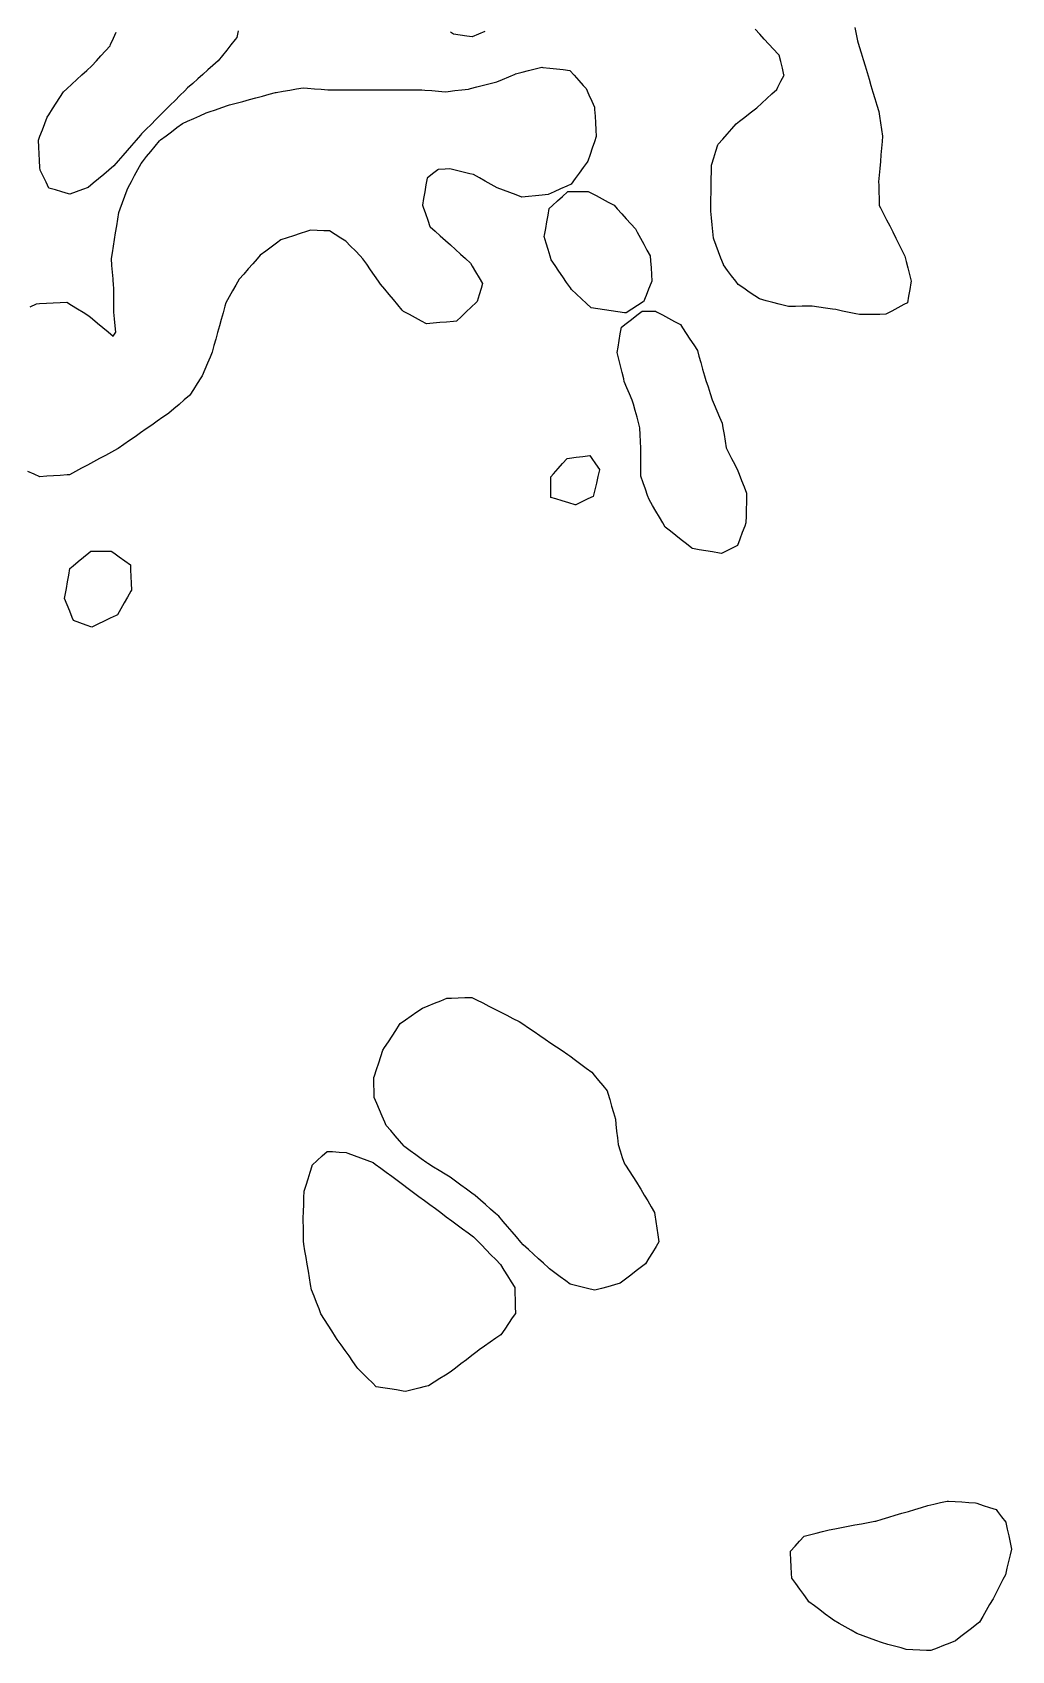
# Model space of a CAD drawing. Header units: millimetres. Extents: x 0 to 2762, y 6 to 2482.
# Drawn here: x 947.5 to 1091.6, y 638.1 to 876.2 of the extents above; entities that cross this region are included whole.
import ezdxf

# ---------------------------------------------------------------- set-up
doc = ezdxf.new("R2010")
doc.units = ezdxf.units.MM
for name, color, linetype in [('ALL_HOLES', 1, 'Continuous'), ('OUTLINE_ISLAND_01_HOLE_20', 1, 'Continuous'), ('OUTLINE_ISLAND_01_HOLE_23', 1, 'Continuous'), ('OUTLINE_ISLAND_01_HOLE_24', 1, 'Continuous'), ('OUTLINE_ISLAND_01_HOLE_26', 1, 'Continuous'), ('OUTLINE_ISLAND_01_HOLE_28', 1, 'Continuous'), ('OUTLINE_ISLAND_01_HOLE_31', 1, 'Continuous'), ('OUTLINE_ISLAND_01_HOLE_33', 1, 'Continuous'), ('OUTLINE_ISLAND_01_HOLE_37', 1, 'Continuous'), ('OUTLINE_ISLAND_01_HOLE_45', 1, 'Continuous')]:
    doc.layers.add(name, color=color, linetype=linetype)

msp = doc.modelspace()

# ---------------------------------------------------------------- linework, layer by layer
at = {"layer": 'ALL_HOLES'}
for points in [[(977.7865, 876.3766), (977.556, 875.4036), (977.3312, 875.1241), (976.7045, 874.3449), (976.0777, 873.5657), (975.4509, 872.7865), (974.8242, 872.0072), (974.801, 871.9866), (974.0544, 871.3214), (973.3077, 870.6562), (972.5611, 869.9909), (971.8144, 869.3257), (971.0678, 868.6605), (970.3211, 867.9953), (969.9005, 867.5765), (969.1918, 866.871), (968.4831, 866.1655), (967.7744, 865.46), (967.0657, 864.7545), (966.357, 864.049), (965.6483, 863.3435), (964.9396, 862.638), (964.2309, 861.9324), (963.5222, 861.2269), (963.3848, 861.067), (962.7331, 860.3086), (962.0814, 859.5501), (961.4297, 858.7916), (960.778, 858.0332), (960.1263, 857.2747), (959.4746, 856.5162), (958.7508, 855.9159), (957.9811, 855.2775), (957.2115, 854.6391), (956.4418, 854.0007), (955.6721, 853.3623), (954.8541, 853.0647), (953.9143, 852.7228), (952.9746, 852.3809), (952.7925, 852.4335), (951.8317, 852.7108), (950.871, 852.9882), (949.9102, 853.2655), (949.4947, 854.119), (949.057, 855.0181), (948.6192, 855.9172), (948.5975, 856.3008), (948.5409, 857.2992), (948.4842, 858.2976), (948.4276, 859.296), (948.371, 860.2944), (948.5935, 860.8769), (948.9502, 861.8111), (949.3069, 862.7453), (949.6637, 863.6795), (949.9012, 864.0565), (950.4343, 864.9025), (950.9675, 865.7485), (951.5007, 866.5945), (952.0338, 867.4405), (952.526, 867.8861), (953.2674, 868.5573), (954.0087, 869.2284), (954.75, 869.8995), (955.4914, 870.5707), (956.2327, 871.2418), (956.8935, 871.9716), (957.5646, 872.7129), (958.2358, 873.4542), (958.9069, 874.1955), (958.9949, 874.3887), (959.4094, 875.2988), (959.8238, 876.2088)], [(1014.0627, 876.2888), (1013.1368, 875.9111), (1012.2108, 875.5334), (1011.4346, 875.635), (1010.443, 875.7647), (1009.4515, 875.8945), (1009.0272, 876.2135)], [(1068.5217, 876.8786), (1068.7221, 875.8989), (1068.9225, 874.9191), (1069.1691, 874.0979), (1069.4567, 873.1402), (1069.7444, 872.1824), (1070.032, 871.2247), (1070.3196, 870.2669), (1070.6073, 869.3092), (1070.8949, 868.3515), (1071.1825, 867.3937), (1071.4702, 866.436), (1071.7578, 865.4782), (1072.0454, 864.5205), (1072.1476, 863.8656), (1072.3018, 862.8776), (1072.456, 861.8895), (1072.6102, 860.9015), (1072.5437, 860.1385), (1072.4567, 859.1423), (1072.3698, 858.1461), (1072.2829, 857.1499), (1072.196, 856.1537), (1072.109, 855.1575), (1072.0221, 854.1612), (1072.0355, 853.7092), (1072.065, 852.7097), (1072.0945, 851.7101), (1072.124, 850.7106), (1072.2943, 850.3738), (1072.7455, 849.4814), (1073.1968, 848.589), (1073.648, 847.6966), (1074.0992, 846.8041), (1074.5504, 845.9117), (1075.0016, 845.0193), (1075.4529, 844.1269), (1075.9041, 843.2345), (1076.0935, 842.4832), (1076.338, 841.5136), (1076.5825, 840.5439), (1076.827, 839.5743), (1076.7846, 839.3412), (1076.6059, 838.3573), (1076.4271, 837.3734), (1076.2483, 836.3895), (1075.7351, 836.1138), (1074.8541, 835.6406), (1073.9732, 835.1674), (1073.0922, 834.6942), (1072.2172, 834.6822), (1071.2172, 834.6685), (1070.2173, 834.6547), (1069.2174, 834.641), (1068.664, 834.7575), (1067.6854, 834.9635), (1066.7069, 835.1695), (1065.7283, 835.3755), (1065.2171, 835.4526), (1064.2282, 835.6017), (1063.2394, 835.7509), (1062.2506, 835.9001), (1061.7789, 835.8897), (1060.7791, 835.8677), (1059.7794, 835.8456), (1058.7796, 835.8236), (1058.3721, 835.9303), (1057.4047, 836.1836), (1056.4373, 836.4369), (1055.4699, 836.6902), (1054.5025, 836.9435), (1053.8162, 837.4098), (1052.9891, 837.9719), (1052.162, 838.5339), (1051.3349, 839.096), (1050.993, 839.5507), (1050.392, 840.35), (1049.791, 841.1493), (1049.1901, 841.9485), (1049.1679, 842.0073), (1048.8151, 842.943), (1048.4623, 843.8787), (1048.1095, 844.8144), (1047.7568, 845.7501), (1047.7423, 845.8829), (1047.6337, 846.877), (1047.5252, 847.8711), (1047.4166, 848.8652), (1047.3081, 849.8593), (1047.3225, 850.6289), (1047.3413, 851.6287), (1047.3601, 852.6286), (1047.3788, 853.6284), (1047.3976, 854.6282), (1047.4164, 855.628), (1047.4351, 856.6279), (1047.4789, 856.7702), (1047.7729, 857.726), (1048.0669, 858.6818), (1048.3609, 859.6376), (1048.4236, 859.7095), (1049.0812, 860.4629), (1049.7387, 861.2164), (1050.3962, 861.9698), (1051.0538, 862.7232), (1051.5327, 863.0909), (1052.3259, 863.6998), (1053.1191, 864.3087), (1053.9123, 864.9177), (1054.098, 865.0877), (1054.8356, 865.763), (1055.5732, 866.4382), (1056.3108, 867.1134), (1057.0484, 867.7886), (1057.2049, 868.0997), (1057.6542, 868.9931), (1058.1035, 869.8865), (1058.0951, 869.9207), (1057.8573, 870.892), (1057.6194, 871.8633), (1057.3816, 872.8346), (1057.2401, 872.9873), (1056.5603, 873.7208), (1055.8805, 874.4542), (1055.2008, 875.1876), (1054.521, 875.9211), (1053.8413, 876.6545)], [(947.1636, 835.8109), (948.0594, 836.2554), (948.5473, 836.2792), (949.5461, 836.328), (950.5449, 836.3767), (951.5437, 836.4255), (952.5425, 836.4743), (953.2454, 836.0416), (954.097, 835.5174), (954.9486, 834.9933), (955.8002, 834.4691), (956.3178, 834.0345), (957.0837, 833.3915), (957.8495, 832.7485), (958.6154, 832.1054), (959.3812, 831.4624), (959.7453, 832.0716), (959.6549, 833.016), (959.5596, 834.0114), (959.4644, 835.0069), (959.4599, 835.7054), (959.4535, 836.7054), (959.4471, 837.7054), (959.4408, 838.7054), (959.4251, 838.904), (959.3465, 839.9009), (959.268, 840.8978), (959.1894, 841.8947), (959.1108, 842.8916), (959.2479, 843.7382), (959.4076, 844.7254), (959.5674, 845.7126), (959.7271, 846.6997), (959.8869, 847.6869), (960.0466, 848.674), (960.2064, 849.6612), (960.3973, 850.1955), (960.7338, 851.1372), (961.0702, 852.0789), (961.4067, 853.0206), (961.581, 853.3451), (962.0545, 854.2259), (962.5279, 855.1067), (963.0013, 855.9876), (963.4747, 856.8684), (963.6668, 857.108), (964.2924, 857.8881), (964.9181, 858.6682), (965.5437, 859.4483), (966.1693, 860.2285), (966.3443, 860.3593), (967.1453, 860.9579), (967.9463, 861.5566), (968.7472, 862.1553), (969.5482, 862.754), (970.3095, 863.093), (971.2231, 863.4997), (972.1366, 863.9064), (973.0502, 864.3132), (973.4832, 864.4635), (974.4279, 864.7914), (975.3726, 865.1193), (976.3173, 865.4472), (976.5112, 865.4996), (977.4766, 865.7604), (978.442, 866.0212), (979.4074, 866.2819), (980.3728, 866.5427), (981.3382, 866.8035), (982.3036, 867.0643), (983.269, 867.3251), (983.3787, 867.3435), (984.3649, 867.509), (985.3511, 867.6744), (986.3374, 867.8399), (987.3236, 868.0053), (987.9864, 867.9572), (988.9838, 867.8846), (989.9812, 867.8121), (990.9785, 867.7396), (991.7749, 867.7388), (992.7749, 867.7378), (993.7749, 867.7367), (994.7749, 867.7357), (995.7749, 867.7347), (996.7749, 867.7336), (997.7749, 867.7326), (998.7749, 867.7316), (999.7749, 867.7305), (1000.7749, 867.7295), (1001.7749, 867.7285), (1002.7749, 867.7274), (1003.7749, 867.7264), (1004.7749, 867.7254), (1005.2571, 867.6852), (1006.2537, 867.6023), (1007.2503, 867.5194), (1008.2468, 867.4365), (1008.6707, 867.4837), (1009.6645, 867.5943), (1010.6584, 867.705), (1011.6522, 867.8156), (1011.945, 867.8909), (1012.9135, 868.1399), (1013.882, 868.3888), (1014.8505, 868.6378), (1015.819, 868.8868), (1016.6878, 869.2569), (1017.6078, 869.6488), (1018.5278, 870.0407), (1018.5778, 870.0535), (1019.5466, 870.3013), (1020.5154, 870.5491), (1021.4842, 870.797), (1022.453, 871.0448), (1022.6152, 871.0268), (1023.609, 870.9161), (1024.6029, 870.8054), (1025.5967, 870.6947), (1026.5906, 870.584), (1027.2321, 869.8598), (1027.8952, 869.1113), (1028.5583, 868.3628), (1028.9745, 867.8928), (1029.3849, 866.9809), (1029.7953, 866.069), (1030.2057, 865.1571), (1030.2254, 864.8416), (1030.2878, 863.8435), (1030.3502, 862.8455), (1030.4127, 861.8474), (1030.4751, 860.8494), (1030.2091, 860.0732), (1029.8849, 859.1272), (1029.5607, 858.1813), (1029.2365, 857.2353), (1029.1241, 857.0796), (1028.5387, 856.2688), (1027.9533, 855.458), (1027.368, 854.6473), (1026.7826, 853.8365), (1026.1179, 853.541), (1025.2042, 853.1347), (1024.2904, 852.7284), (1023.3767, 852.3221), (1022.5046, 852.2374), (1021.5093, 852.1407), (1020.5139, 852.044), (1019.5186, 851.9473), (1018.691, 852.2497), (1017.7518, 852.593), (1016.8125, 852.9362), (1015.8733, 853.2795), (1015.0029, 853.7714), (1014.1324, 854.2635), (1013.2618, 854.7555), (1012.3912, 855.2476), (1011.8446, 855.3772), (1010.8716, 855.6081), (1009.8986, 855.8389), (1008.9256, 856.0697), (1008.2091, 856.0417), (1007.2099, 856.0027), (1007.1402, 855.9485), (1006.3507, 855.3348), (1005.5611, 854.7211), (1005.5579, 854.7018), (1005.3931, 853.7155), (1005.2283, 852.7292), (1005.0635, 851.7428), (1004.8987, 850.7565), (1005.0046, 850.452), (1005.3329, 849.5074), (1005.6613, 848.5628), (1005.9896, 847.6183), (1006.0329, 847.5791), (1006.7738, 846.9076), (1007.5148, 846.236), (1008.2558, 845.5645), (1008.9967, 844.8929), (1009.7377, 844.2214), (1010.4786, 843.5498), (1011.2196, 842.8783), (1011.9606, 842.2068), (1012.2052, 841.7934), (1012.7146, 840.9329), (1013.224, 840.0724), (1013.7334, 839.2118), (1013.5099, 838.4891), (1013.2144, 837.5337), (1012.919, 836.5784), (1012.777, 836.4423), (1012.0552, 835.7503), (1011.3333, 835.0582), (1010.6114, 834.3662), (1009.8896, 833.6742), (1009.4443, 833.6371), (1008.4478, 833.5541), (1007.4512, 833.4712), (1006.4547, 833.3882), (1005.4581, 833.3052), (1004.7253, 833.6997), (1003.8448, 834.1738), (1002.9643, 834.6478), (1002.0837, 835.1218), (1001.9198, 835.3171), (1001.277, 836.0831), (1000.6341, 836.8491), (999.9913, 837.6151), (999.3484, 838.3811), (998.7056, 839.1471), (998.4022, 839.5833), (997.831, 840.4041), (997.2599, 841.225), (996.6888, 842.0458), (996.1177, 842.8667), (995.7071, 843.2935), (995.0138, 844.0141), (994.3205, 844.7348), (993.6272, 845.4554), (992.891, 845.9087), (992.0395, 846.4331), (991.188, 846.9574), (990.3931, 846.9841), (989.3937, 847.0176), (988.3943, 847.0512), (987.8277, 846.8668), (986.8768, 846.5573), (985.9259, 846.2479), (984.975, 845.9384), (984.0241, 845.6289), (983.4188, 845.1777), (982.6171, 844.5801), (981.8153, 843.9824), (981.0136, 843.3848), (980.5569, 842.8632), (979.8983, 842.1108), (979.2396, 841.3584), (978.5809, 840.606), (977.9222, 839.8536), (977.437, 838.9966), (976.9443, 838.1264), (976.4517, 837.2562), (975.959, 836.3859), (975.8162, 835.8733), (975.5479, 834.9099), (975.2796, 833.9466), (975.0114, 832.9832), (974.7431, 832.0199), (974.4748, 831.0566), (974.2065, 830.0932), (973.9382, 829.1299), (973.6294, 828.4066), (973.2368, 827.4869), (972.8442, 826.5672), (972.4516, 825.6475), (972.2591, 825.3407), (971.7274, 824.4937), (971.1958, 823.6467), (970.6641, 822.7998), (970.5882, 822.7348), (969.8282, 822.0849), (969.0681, 821.435), (968.3081, 820.7851), (967.5481, 820.1352), (967.5069, 820.1065), (966.6866, 819.5345), (965.8664, 818.9626), (965.0461, 818.3907), (964.2258, 817.8187), (963.4055, 817.2468), (962.5852, 816.6749), (961.7649, 816.1029), (960.9446, 815.531), (960.1243, 814.959), (959.983, 814.8828), (959.1028, 814.4082), (958.2226, 813.9336), (957.3424, 813.459), (956.4622, 812.9843), (955.5821, 812.5097), (954.7019, 812.0351), (953.8217, 811.5604), (952.9415, 811.0858), (952.5792, 811.061), (951.5815, 810.9929), (950.5838, 810.9247), (949.5862, 810.8565), (948.5885, 810.7884), (947.7379, 811.162), (946.8224, 811.5643)]]:
    msp.add_lwpolyline(points, dxfattribs=at)
for points in [[(1026.2871, 852.7757), (1027.2871, 852.7757), (1028.2871, 852.7757), (1029.2871, 852.7757), (1029.5554, 852.6312), (1030.4358, 852.157), (1031.3163, 851.6829), (1032.1967, 851.2088), (1033.0771, 850.7346), (1033.5452, 850.2148), (1034.2144, 849.4717), (1034.8836, 848.7286), (1035.5527, 847.9855), (1036.2219, 847.2424), (1036.4807, 846.7743), (1036.9646, 845.8991), (1037.4484, 845.0239), (1037.9322, 844.1488), (1038.416, 843.2736), (1038.4651, 842.5496), (1038.5326, 841.5519), (1038.6002, 840.5541), (1038.6678, 839.5564), (1038.5616, 839.3015), (1038.1769, 838.3784), (1037.7923, 837.4553), (1037.4076, 836.5323), (1037.3769, 836.5126), (1036.5346, 835.9734), (1035.6924, 835.4343), (1034.8502, 834.8951), (1034.6462, 834.9244), (1033.6564, 835.0667), (1032.6666, 835.2089), (1031.6767, 835.3512), (1030.6869, 835.4934), (1029.6971, 835.6357), (1029.005, 836.2848), (1028.2757, 836.969), (1027.5463, 837.6531), (1026.817, 838.3373), (1026.6624, 838.5629), (1026.0972, 839.3878), (1025.532, 840.2128), (1024.9668, 841.0378), (1024.4017, 841.8627), (1023.8365, 842.6877), (1023.6718, 843.2446), (1023.3882, 844.2036), (1023.1046, 845.1625), (1022.8211, 846.1215), (1022.8539, 846.3101), (1023.0255, 847.2953), (1023.197, 848.2805), (1023.3686, 849.2656), (1023.5401, 850.2508), (1024.0213, 850.6931), (1024.7576, 851.3698), (1025.4938, 852.0465), (1026.23, 852.7232)], [(1037.205, 835.139), (1038.205, 835.139), (1039.205, 835.139), (1039.3321, 835.0704), (1040.2122, 834.5955), (1041.0922, 834.1207), (1041.9723, 833.6458), (1042.8524, 833.171), (1043.1533, 832.7153), (1043.7044, 831.8809), (1044.2556, 831.0465), (1044.8067, 830.2121), (1045.3578, 829.3777), (1045.5838, 828.5488), (1045.8469, 827.5841), (1046.1099, 826.6193), (1046.373, 825.6545), (1046.6022, 824.9583), (1046.9149, 824.0085), (1047.2276, 823.0586), (1047.5402, 822.1088), (1047.8313, 821.4196), (1048.2203, 820.4984), (1048.6093, 819.5771), (1048.9983, 818.6559), (1049.1061, 818.0054), (1049.2695, 817.0188), (1049.433, 816.0323), (1049.5964, 815.0457), (1049.94, 814.3611), (1050.3885, 813.4673), (1050.837, 812.5735), (1051.2855, 811.6798), (1051.4907, 811.1576), (1051.8565, 810.2269), (1052.2223, 809.2962), (1052.5881, 808.3655), (1052.581, 808.016), (1052.5606, 807.0162), (1052.5402, 806.0164), (1052.5198, 805.0166), (1052.4995, 804.0168), (1052.3102, 803.5068), (1051.9624, 802.5692), (1051.6146, 801.6317), (1051.2668, 800.6941), (1050.683, 800.3997), (1049.79, 799.9495), (1048.8971, 799.4993), (1048.5805, 799.5529), (1047.5945, 799.7198), (1046.6085, 799.8867), (1045.6225, 800.0536), (1044.6365, 800.2205), (1044.5527, 800.2865), (1043.7672, 800.9054), (1042.9817, 801.5242), (1042.1962, 802.1431), (1041.4107, 802.7619), (1040.6251, 803.3808), (1040.2653, 803.9915), (1039.7577, 804.853), (1039.2501, 805.7146), (1038.7424, 806.5762), (1038.2348, 807.4377), (1038.0256, 808.0275), (1037.6912, 808.97), (1037.3569, 809.9124), (1037.0225, 810.8549), (1037.0245, 811.3959), (1037.0282, 812.3958), (1037.0318, 813.3958), (1037.0355, 814.3958), (1037.011, 814.9763), (1036.9689, 815.9754), (1036.9267, 816.9745), (1036.8846, 817.9736), (1036.7242, 818.5841), (1036.4702, 819.5513), (1036.2161, 820.5185), (1035.9621, 821.4857), (1035.7322, 822.0433), (1035.351, 822.9678), (1034.9698, 823.8923), (1034.5886, 824.8168), (1034.5007, 825.179), (1034.2647, 826.1508), (1034.0287, 827.1225), (1033.7928, 828.0943), (1033.5568, 829.066), (1033.6837, 829.8562), (1033.8423, 830.8435), (1034.001, 831.8309), (1034.1596, 832.8182), (1034.8444, 833.3401), (1035.6398, 833.9463), (1036.4352, 834.5524)], [(1023.7675, 807.7602), (1023.7675, 808.7602), (1023.7675, 809.7602), (1023.7675, 810.7602), (1024.193, 811.2391), (1024.8571, 811.9868), (1025.5211, 812.7345), (1026.1852, 813.4821), (1026.5232, 813.526), (1027.5148, 813.6547), (1028.5065, 813.7834), (1029.4982, 813.9121), (1029.7958, 813.4958), (1030.3772, 812.6822), (1030.9587, 811.8686), (1030.9404, 811.7915), (1030.7092, 810.8186), (1030.478, 809.8457), (1030.2468, 808.8728), (1030.0156, 807.8999), (1029.2456, 807.5251), (1028.3465, 807.0874), (1027.4474, 806.6497), (1027.3677, 806.6737), (1026.4104, 806.9626), (1025.453, 807.2515), (1024.4957, 807.5404)], [(956.0763, 799.8656), (957.0763, 799.8656), (958.0763, 799.8656), (959.0763, 799.8656), (959.4605, 799.5903), (960.2733, 799.0078), (961.0861, 798.4252), (961.8989, 797.8427), (961.9347, 797.1194), (961.9842, 796.1206), (962.0336, 795.1218), (962.0831, 794.1231), (961.9884, 793.9575), (961.4919, 793.0894), (960.9955, 792.2213), (960.499, 791.3533), (960.0026, 790.4852), (959.8254, 790.4007), (958.9229, 789.97), (958.0204, 789.5394), (957.1179, 789.1088), (956.2154, 788.6781), (955.4171, 788.9581), (954.4735, 789.2891), (953.5299, 789.6202), (953.3455, 790.0789), (952.9726, 791.0068), (952.5997, 791.9347), (952.2268, 792.8625), (952.3133, 793.3677), (952.4823, 794.3533), (952.6512, 795.339), (952.8202, 796.3246), (952.9891, 797.3102), (953.4688, 797.7073), (954.2392, 798.345), (955.0095, 798.9826), (955.7798, 799.6203)], [(1001.5957, 730.3267), (1002.4149, 730.9001), (1003.2342, 731.4736), (1004.0534, 732.0471), (1004.8726, 732.6205), (1005.7083, 732.9529), (1006.6375, 733.3225), (1007.5667, 733.6921), (1008.4959, 734.0617), (1009.1485, 734.0835), (1010.1479, 734.1168), (1011.1474, 734.1501), (1012.1468, 734.1834), (1012.8609, 733.8202), (1013.7522, 733.367), (1014.6436, 732.9137), (1015.535, 732.4604), (1016.4263, 732.0071), (1017.3177, 731.5538), (1018.2091, 731.1005), (1019.1004, 730.6472), (1019.6504, 730.276), (1020.4792, 729.7164), (1021.308, 729.1569), (1022.1369, 728.5974), (1022.9657, 728.0379), (1023.7945, 727.4784), (1024.6233, 726.9189), (1025.4522, 726.3594), (1026.281, 725.7999), (1026.5902, 725.5711), (1027.394, 724.9762), (1028.1978, 724.3812), (1029.0016, 723.7863), (1029.8053, 723.1914), (1030.1679, 722.7505), (1030.8031, 721.9782), (1031.4383, 721.2058), (1032.0735, 720.4335), (1032.164, 720.1207), (1032.4419, 719.1601), (1032.7198, 718.1995), (1032.9977, 717.2388), (1033.2755, 716.2782), (1033.3566, 715.5208), (1033.4631, 714.5265), (1033.5695, 713.5322), (1033.676, 712.5379), (1033.9863, 711.604), (1034.3017, 710.655), (1034.617, 709.706), (1034.7535, 709.4961), (1035.2986, 708.6577), (1035.8437, 707.8194), (1036.3888, 706.981), (1036.9339, 706.1426), (1037.0321, 705.9746), (1037.5364, 705.1111), (1038.0408, 704.2476), (1038.5451, 703.3841), (1039.0495, 702.5206), (1039.0987, 702.1967), (1039.2488, 701.2081), (1039.399, 700.2194), (1039.5492, 699.2308), (1039.6994, 698.2421), (1039.2645, 697.5319), (1038.7422, 696.6791), (1038.22, 695.8263), (1037.6978, 694.9735), (1037.1418, 694.5486), (1036.3472, 693.9414), (1035.5527, 693.3343), (1034.7581, 692.7271), (1033.9635, 692.1199), (1033.1425, 691.8935), (1032.1784, 691.6277), (1031.2144, 691.3619), (1030.2504, 691.096), (1029.5493, 691.2685), (1028.5783, 691.5074), (1027.6073, 691.7464), (1026.6362, 691.9853), (1025.9814, 692.4677), (1025.1763, 693.0608), (1024.3712, 693.654), (1023.5661, 694.2471), (1023.4136, 694.3873), (1022.6774, 695.0641), (1021.9413, 695.7409), (1021.2051, 696.4176), (1020.4689, 697.0944), (1019.7327, 697.7712), (1019.3758, 698.1877), (1018.7252, 698.9471), (1018.0746, 699.7065), (1017.4239, 700.4659), (1016.7733, 701.2253), (1016.1226, 701.9847), (1015.6594, 702.3912), (1014.9078, 703.0508), (1014.1562, 703.7105), (1013.4046, 704.3701), (1012.653, 705.0297), (1012.1749, 705.3774), (1011.3662, 705.9656), (1010.5575, 706.5539), (1009.7488, 707.1421), (1008.9401, 707.7303), (1008.2157, 708.1739), (1007.3629, 708.6961), (1006.5101, 709.2183), (1005.6573, 709.7405), (1005.5144, 709.8443), (1004.7052, 710.4319), (1003.8961, 711.0195), (1003.087, 711.6071), (1002.2778, 712.1947), (1002.1753, 712.3136), (1001.5223, 713.071), (1000.8693, 713.8284), (1000.2164, 714.5858), (999.5634, 715.3431), (999.3605, 715.8122), (998.9636, 716.7301), (998.5666, 717.6479), (998.1696, 718.5657), (997.7727, 719.4836), (997.7627, 720.382), (997.7516, 721.382), (997.7404, 722.3819), (997.827, 722.646), (998.1386, 723.5962), (998.4502, 724.5464), (998.7618, 725.4966), (999.0735, 726.4468), (999.3199, 726.8259), (999.865, 727.6643), (1000.41, 728.5027), (1000.955, 729.3412), (1001.5001, 730.1796)], [(988.6621, 709.4986), (989.3949, 710.179), (990.1277, 710.8595), (990.8605, 711.5399), (991.6502, 711.4964), (992.6487, 711.4414), (993.6472, 711.3863), (993.9028, 711.2905), (994.8392, 710.9396), (995.7756, 710.5887), (996.7121, 710.2378), (997.6485, 709.8869), (997.9476, 709.6653), (998.751, 709.07), (999.5545, 708.4747), (1000.358, 707.8793), (1001.1615, 707.284), (1001.965, 706.6887), (1002.7685, 706.0934), (1003.572, 705.4981), (1004.3755, 704.9027), (1005.179, 704.3074), (1005.9825, 703.7121), (1006.7859, 703.1168), (1007.5894, 702.5215), (1008.3929, 701.9262), (1009.1964, 701.3308), (1009.9999, 700.7355), (1010.8034, 700.1402), (1011.6069, 699.5449), (1012.4104, 698.9496), (1012.8731, 698.4755), (1013.5715, 697.7598), (1014.27, 697.0442), (1014.9685, 696.3285), (1015.6669, 695.6129), (1016.3654, 694.8972), (1016.8837, 694.0615), (1017.4108, 693.2117), (1017.9379, 692.3619), (1018.465, 691.5121), (1018.4844, 690.6935), (1018.5082, 689.6938), (1018.532, 688.6941), (1018.5557, 687.6944), (1018.1075, 687.0314), (1017.5475, 686.2029), (1016.9875, 685.3744), (1016.4274, 684.546), (1015.6794, 684.0279), (1014.8573, 683.4586), (1014.0352, 682.8893), (1013.2131, 682.3199), (1012.9333, 682.104), (1012.1416, 681.493), (1011.35, 680.8821), (1010.5583, 680.2711), (1009.7666, 679.6602), (1008.975, 679.0492), (1008.2949, 678.6238), (1007.4471, 678.0935), (1006.5993, 677.5631), (1005.7515, 677.0328), (1005.3073, 676.9259), (1004.3351, 676.6919), (1003.3629, 676.4579), (1002.3906, 676.2238), (1002.0396, 676.2777), (1001.0511, 676.4293), (1000.0627, 676.581), (999.0743, 676.7327), (998.0858, 676.8843), (997.5124, 677.4597), (996.8065, 678.168), (996.1006, 678.8763), (995.3947, 679.5847), (995.2396, 679.8015), (994.6581, 680.615), (994.0765, 681.4286), (993.495, 682.2421), (992.9135, 683.0556), (992.3319, 683.8691), (992.0835, 684.2636), (991.5508, 685.1099), (991.018, 685.9561), (990.4852, 686.8024), (989.9525, 687.6487), (989.6653, 688.3792), (989.2994, 689.3098), (988.9335, 690.2405), (988.5677, 691.1712), (988.4318, 691.9587), (988.2618, 692.9442), (988.0918, 693.9296), (987.9218, 694.9151), (987.7518, 695.9005), (987.5818, 696.886), (987.4118, 697.8714), (987.4015, 698.322), (987.3785, 699.3217), (987.3556, 700.3215), (987.3326, 701.3212), (987.3457, 701.702), (987.38, 702.7014), (987.4142, 703.7008), (987.4485, 704.7002), (987.4828, 705.6997), (987.7485, 706.5556), (988.045, 707.5107), (988.3415, 708.4657), (988.6379, 709.4208)], [(1059.0409, 652.7253), (1059.7214, 653.4581), (1060.4018, 654.1909), (1061.0823, 654.9237), (1061.848, 655.1218), (1062.8161, 655.3723), (1063.7843, 655.6228), (1064.7524, 655.8733), (1065.5658, 656.0226), (1066.5494, 656.2031), (1067.533, 656.3837), (1068.5166, 656.5642), (1069.5001, 656.7447), (1070.4837, 656.9252), (1071.4673, 657.1057), (1071.6042, 657.1462), (1072.563, 657.4301), (1073.5219, 657.714), (1074.4807, 657.9979), (1075.4396, 658.2818), (1076.3985, 658.5657), (1077.3573, 658.8496), (1078.3162, 659.1335), (1079.275, 659.4174), (1080.1562, 659.6285), (1081.1287, 659.8614), (1082.1012, 660.0944), (1082.2872, 660.0826), (1083.2852, 660.0198), (1084.2832, 659.9569), (1085.2812, 659.894), (1086.2793, 659.8311), (1086.4557, 659.7721), (1087.4041, 659.4549), (1088.3524, 659.1376), (1089.3008, 658.8204), (1089.4959, 658.5687), (1090.1084, 657.7782), (1090.721, 656.9878), (1090.7361, 656.9197), (1090.9521, 655.9433), (1091.168, 654.9669), (1091.384, 653.9905), (1091.6, 653.0141), (1091.3905, 652.1633), (1091.1514, 651.1923), (1090.9123, 650.2213), (1090.6732, 649.2503), (1090.3237, 648.5607), (1089.8716, 647.6687), (1089.4194, 646.7767), (1088.9673, 645.8848), (1088.8691, 645.7164), (1088.365, 644.8527), (1087.861, 643.989), (1087.3569, 643.1253), (1086.8529, 642.2617), (1086.4781, 641.9715), (1085.6874, 641.3594), (1084.8966, 640.7473), (1084.1059, 640.1351), (1083.3151, 639.523), (1082.4885, 639.1925), (1081.5599, 638.8214), (1080.6313, 638.4502), (1079.7028, 638.079), (1079.0673, 638.1121), (1078.0686, 638.164), (1077.07, 638.2159), (1076.0713, 638.2678), (1075.332, 638.4684), (1074.3668, 638.7301), (1073.4017, 638.9918), (1072.4366, 639.2536), (1071.6232, 639.5604), (1070.6875, 639.9133), (1069.7519, 640.2662), (1068.8162, 640.6191), (1067.9759, 641.0927), (1067.1048, 641.5837), (1066.2336, 642.0747), (1065.3624, 642.5657), (1064.969, 642.8609), (1064.1691, 643.4611), (1063.3693, 644.0613), (1062.5694, 644.6615), (1061.7695, 645.2617), (1061.5827, 645.5197), (1060.9962, 646.3297), (1060.4097, 647.1396), (1059.8232, 647.9496), (1059.2367, 648.7596), (1059.2039, 649.4249), (1059.1546, 650.4236), (1059.1052, 651.4224), (1059.0559, 652.4212)]]:
    msp.add_lwpolyline(points, close=True, dxfattribs=at)
at = {"layer": 'OUTLINE_ISLAND_01_HOLE_20'}
msp.add_lwpolyline([(1059.0409, 652.7253), (1059.7214, 653.4581), (1060.4018, 654.1909), (1061.0823, 654.9237), (1061.848, 655.1218), (1062.8161, 655.3723), (1063.7843, 655.6228), (1064.7524, 655.8733), (1065.5658, 656.0226), (1066.5494, 656.2031), (1067.533, 656.3837), (1068.5166, 656.5642), (1069.5001, 656.7447), (1070.4837, 656.9252), (1071.4673, 657.1057), (1071.6042, 657.1462), (1072.563, 657.4301), (1073.5219, 657.714), (1074.4807, 657.9979), (1075.4396, 658.2818), (1076.3985, 658.5657), (1077.3573, 658.8496), (1078.3162, 659.1335), (1079.275, 659.4174), (1080.1562, 659.6285), (1081.1287, 659.8614), (1082.1012, 660.0944), (1082.2872, 660.0826), (1083.2852, 660.0198), (1084.2832, 659.9569), (1085.2812, 659.894), (1086.2793, 659.8311), (1086.4557, 659.7721), (1087.4041, 659.4549), (1088.3524, 659.1376), (1089.3008, 658.8204), (1089.4959, 658.5687), (1090.1084, 657.7782), (1090.721, 656.9878), (1090.7361, 656.9197), (1090.9521, 655.9433), (1091.168, 654.9669), (1091.384, 653.9905), (1091.6, 653.0141), (1091.3905, 652.1633), (1091.1514, 651.1923), (1090.9123, 650.2213), (1090.6732, 649.2503), (1090.3237, 648.5607), (1089.8716, 647.6687), (1089.4194, 646.7767), (1088.9673, 645.8848), (1088.8691, 645.7164), (1088.365, 644.8527), (1087.861, 643.989), (1087.3569, 643.1253), (1086.8529, 642.2617), (1086.4781, 641.9715), (1085.6874, 641.3594), (1084.8966, 640.7473), (1084.1059, 640.1351), (1083.3151, 639.523), (1082.4885, 639.1925), (1081.5599, 638.8214), (1080.6313, 638.4502), (1079.7028, 638.079), (1079.0673, 638.1121), (1078.0686, 638.164), (1077.07, 638.2159), (1076.0713, 638.2678), (1075.332, 638.4684), (1074.3668, 638.7301), (1073.4017, 638.9918), (1072.4366, 639.2536), (1071.6232, 639.5604), (1070.6875, 639.9133), (1069.7519, 640.2662), (1068.8162, 640.6191), (1067.9759, 641.0927), (1067.1048, 641.5837), (1066.2336, 642.0747), (1065.3624, 642.5657), (1064.969, 642.8609), (1064.1691, 643.4611), (1063.3693, 644.0613), (1062.5694, 644.6615), (1061.7695, 645.2617), (1061.5827, 645.5197), (1060.9962, 646.3297), (1060.4097, 647.1396), (1059.8232, 647.9496), (1059.2367, 648.7596), (1059.2039, 649.4249), (1059.1546, 650.4236), (1059.1052, 651.4224), (1059.0559, 652.4212)], close=True, dxfattribs=at)
at = {"layer": 'OUTLINE_ISLAND_01_HOLE_23'}
msp.add_lwpolyline([(988.6621, 709.4986), (989.3949, 710.179), (990.1277, 710.8595), (990.8605, 711.5399), (991.6502, 711.4964), (992.6487, 711.4414), (993.6472, 711.3863), (993.9028, 711.2905), (994.8392, 710.9396), (995.7756, 710.5887), (996.7121, 710.2378), (997.6485, 709.8869), (997.9476, 709.6653), (998.751, 709.07), (999.5545, 708.4747), (1000.358, 707.8793), (1001.1615, 707.284), (1001.965, 706.6887), (1002.7685, 706.0934), (1003.572, 705.4981), (1004.3755, 704.9027), (1005.179, 704.3074), (1005.9825, 703.7121), (1006.7859, 703.1168), (1007.5894, 702.5215), (1008.3929, 701.9262), (1009.1964, 701.3308), (1009.9999, 700.7355), (1010.8034, 700.1402), (1011.6069, 699.5449), (1012.4104, 698.9496), (1012.8731, 698.4755), (1013.5715, 697.7598), (1014.27, 697.0442), (1014.9685, 696.3285), (1015.6669, 695.6129), (1016.3654, 694.8972), (1016.8837, 694.0615), (1017.4108, 693.2117), (1017.9379, 692.3619), (1018.465, 691.5121), (1018.4844, 690.6935), (1018.5082, 689.6938), (1018.532, 688.6941), (1018.5557, 687.6944), (1018.1075, 687.0314), (1017.5475, 686.2029), (1016.9875, 685.3744), (1016.4274, 684.546), (1015.6794, 684.0279), (1014.8573, 683.4586), (1014.0352, 682.8893), (1013.2131, 682.3199), (1012.9333, 682.104), (1012.1416, 681.493), (1011.35, 680.8821), (1010.5583, 680.2711), (1009.7666, 679.6602), (1008.975, 679.0492), (1008.2949, 678.6238), (1007.4471, 678.0935), (1006.5993, 677.5631), (1005.7515, 677.0328), (1005.3073, 676.9259), (1004.3351, 676.6919), (1003.3629, 676.4579), (1002.3906, 676.2238), (1002.0396, 676.2777), (1001.0511, 676.4293), (1000.0627, 676.581), (999.0743, 676.7327), (998.0858, 676.8843), (997.5124, 677.4597), (996.8065, 678.168), (996.1006, 678.8763), (995.3947, 679.5847), (995.2396, 679.8015), (994.6581, 680.615), (994.0765, 681.4286), (993.495, 682.2421), (992.9135, 683.0556), (992.3319, 683.8691), (992.0835, 684.2636), (991.5508, 685.1099), (991.018, 685.9561), (990.4852, 686.8024), (989.9525, 687.6487), (989.6653, 688.3792), (989.2994, 689.3098), (988.9335, 690.2405), (988.5677, 691.1712), (988.4318, 691.9587), (988.2618, 692.9442), (988.0918, 693.9296), (987.9218, 694.9151), (987.7518, 695.9005), (987.5818, 696.886), (987.4118, 697.8714), (987.4015, 698.322), (987.3785, 699.3217), (987.3556, 700.3215), (987.3326, 701.3212), (987.3457, 701.702), (987.38, 702.7014), (987.4142, 703.7008), (987.4485, 704.7002), (987.4828, 705.6997), (987.7485, 706.5556), (988.045, 707.5107), (988.3415, 708.4657), (988.6379, 709.4208)], close=True, dxfattribs=at)
at = {"layer": 'OUTLINE_ISLAND_01_HOLE_24'}
msp.add_lwpolyline([(1001.5957, 730.3267), (1002.4149, 730.9001), (1003.2342, 731.4736), (1004.0534, 732.0471), (1004.8726, 732.6205), (1005.7083, 732.9529), (1006.6375, 733.3225), (1007.5667, 733.6921), (1008.4959, 734.0617), (1009.1485, 734.0835), (1010.1479, 734.1168), (1011.1474, 734.1501), (1012.1468, 734.1834), (1012.8609, 733.8202), (1013.7522, 733.367), (1014.6436, 732.9137), (1015.535, 732.4604), (1016.4263, 732.0071), (1017.3177, 731.5538), (1018.2091, 731.1005), (1019.1004, 730.6472), (1019.6504, 730.276), (1020.4792, 729.7164), (1021.308, 729.1569), (1022.1369, 728.5974), (1022.9657, 728.0379), (1023.7945, 727.4784), (1024.6233, 726.9189), (1025.4522, 726.3594), (1026.281, 725.7999), (1026.5902, 725.5711), (1027.394, 724.9762), (1028.1978, 724.3812), (1029.0016, 723.7863), (1029.8053, 723.1914), (1030.1679, 722.7505), (1030.8031, 721.9782), (1031.4383, 721.2058), (1032.0735, 720.4335), (1032.164, 720.1207), (1032.4419, 719.1601), (1032.7198, 718.1995), (1032.9977, 717.2388), (1033.2755, 716.2782), (1033.3566, 715.5208), (1033.4631, 714.5265), (1033.5695, 713.5322), (1033.676, 712.5379), (1033.9863, 711.604), (1034.3017, 710.655), (1034.617, 709.706), (1034.7535, 709.4961), (1035.2986, 708.6577), (1035.8437, 707.8194), (1036.3888, 706.981), (1036.9339, 706.1426), (1037.0321, 705.9746), (1037.5364, 705.1111), (1038.0408, 704.2476), (1038.5451, 703.3841), (1039.0495, 702.5206), (1039.0987, 702.1967), (1039.2488, 701.2081), (1039.399, 700.2194), (1039.5492, 699.2308), (1039.6994, 698.2421), (1039.2645, 697.5319), (1038.7422, 696.6791), (1038.22, 695.8263), (1037.6978, 694.9735), (1037.1418, 694.5486), (1036.3472, 693.9414), (1035.5527, 693.3343), (1034.7581, 692.7271), (1033.9635, 692.1199), (1033.1425, 691.8935), (1032.1784, 691.6277), (1031.2144, 691.3619), (1030.2504, 691.096), (1029.5493, 691.2685), (1028.5783, 691.5074), (1027.6073, 691.7464), (1026.6362, 691.9853), (1025.9814, 692.4677), (1025.1763, 693.0608), (1024.3712, 693.654), (1023.5661, 694.2471), (1023.4136, 694.3873), (1022.6774, 695.0641), (1021.9413, 695.7409), (1021.2051, 696.4176), (1020.4689, 697.0944), (1019.7327, 697.7712), (1019.3758, 698.1877), (1018.7252, 698.9471), (1018.0746, 699.7065), (1017.4239, 700.4659), (1016.7733, 701.2253), (1016.1226, 701.9847), (1015.6594, 702.3912), (1014.9078, 703.0508), (1014.1562, 703.7105), (1013.4046, 704.3701), (1012.653, 705.0297), (1012.1749, 705.3774), (1011.3662, 705.9656), (1010.5575, 706.5539), (1009.7488, 707.1421), (1008.9401, 707.7303), (1008.2157, 708.1739), (1007.3629, 708.6961), (1006.5101, 709.2183), (1005.6573, 709.7405), (1005.5144, 709.8443), (1004.7052, 710.4319), (1003.8961, 711.0195), (1003.087, 711.6071), (1002.2778, 712.1947), (1002.1753, 712.3136), (1001.5223, 713.071), (1000.8693, 713.8284), (1000.2164, 714.5858), (999.5634, 715.3431), (999.3605, 715.8122), (998.9636, 716.7301), (998.5666, 717.6479), (998.1696, 718.5657), (997.7727, 719.4836), (997.7627, 720.382), (997.7516, 721.382), (997.7404, 722.3819), (997.827, 722.646), (998.1386, 723.5962), (998.4502, 724.5464), (998.7618, 725.4966), (999.0735, 726.4468), (999.3199, 726.8259), (999.865, 727.6643), (1000.41, 728.5027), (1000.955, 729.3412), (1001.5001, 730.1796)], close=True, dxfattribs=at)
at = {"layer": 'OUTLINE_ISLAND_01_HOLE_26'}
msp.add_lwpolyline([(956.0763, 799.8656), (957.0763, 799.8656), (958.0763, 799.8656), (959.0763, 799.8656), (959.4605, 799.5903), (960.2733, 799.0078), (961.0861, 798.4252), (961.8989, 797.8427), (961.9347, 797.1194), (961.9842, 796.1206), (962.0336, 795.1218), (962.0831, 794.1231), (961.9884, 793.9575), (961.4919, 793.0894), (960.9955, 792.2213), (960.499, 791.3533), (960.0026, 790.4852), (959.8254, 790.4007), (958.9229, 789.97), (958.0204, 789.5394), (957.1179, 789.1088), (956.2154, 788.6781), (955.4171, 788.9581), (954.4735, 789.2891), (953.5299, 789.6202), (953.3455, 790.0789), (952.9726, 791.0068), (952.5997, 791.9347), (952.2268, 792.8625), (952.3133, 793.3677), (952.4823, 794.3533), (952.6512, 795.339), (952.8202, 796.3246), (952.9891, 797.3102), (953.4688, 797.7073), (954.2392, 798.345), (955.0095, 798.9826), (955.7798, 799.6203)], close=True, dxfattribs=at)
at = {"layer": 'OUTLINE_ISLAND_01_HOLE_28'}
msp.add_lwpolyline([(1023.7675, 807.7602), (1023.7675, 808.7602), (1023.7675, 809.7602), (1023.7675, 810.7602), (1024.193, 811.2391), (1024.8571, 811.9868), (1025.5211, 812.7345), (1026.1852, 813.4821), (1026.5232, 813.526), (1027.5148, 813.6547), (1028.5065, 813.7834), (1029.4982, 813.9121), (1029.7958, 813.4958), (1030.3772, 812.6822), (1030.9587, 811.8686), (1030.9404, 811.7915), (1030.7092, 810.8186), (1030.478, 809.8457), (1030.2468, 808.8728), (1030.0156, 807.8999), (1029.2456, 807.5251), (1028.3465, 807.0874), (1027.4474, 806.6497), (1027.3677, 806.6737), (1026.4104, 806.9626), (1025.453, 807.2515), (1024.4957, 807.5404)], close=True, dxfattribs=at)
at = {"layer": 'OUTLINE_ISLAND_01_HOLE_31'}
msp.add_lwpolyline([(1037.205, 835.139), (1038.205, 835.139), (1039.205, 835.139), (1039.3321, 835.0704), (1040.2122, 834.5955), (1041.0922, 834.1207), (1041.9723, 833.6458), (1042.8524, 833.171), (1043.1533, 832.7153), (1043.7044, 831.8809), (1044.2556, 831.0465), (1044.8067, 830.2121), (1045.3578, 829.3777), (1045.5838, 828.5488), (1045.8469, 827.5841), (1046.1099, 826.6193), (1046.373, 825.6545), (1046.6022, 824.9583), (1046.9149, 824.0085), (1047.2276, 823.0586), (1047.5402, 822.1088), (1047.8313, 821.4196), (1048.2203, 820.4984), (1048.6093, 819.5771), (1048.9983, 818.6559), (1049.1061, 818.0054), (1049.2695, 817.0188), (1049.433, 816.0323), (1049.5964, 815.0457), (1049.94, 814.3611), (1050.3885, 813.4673), (1050.837, 812.5735), (1051.2855, 811.6798), (1051.4907, 811.1576), (1051.8565, 810.2269), (1052.2223, 809.2962), (1052.5881, 808.3655), (1052.581, 808.016), (1052.5606, 807.0162), (1052.5402, 806.0164), (1052.5198, 805.0166), (1052.4995, 804.0168), (1052.3102, 803.5068), (1051.9624, 802.5692), (1051.6146, 801.6317), (1051.2668, 800.6941), (1050.683, 800.3997), (1049.79, 799.9495), (1048.8971, 799.4993), (1048.5805, 799.5529), (1047.5945, 799.7198), (1046.6085, 799.8867), (1045.6225, 800.0536), (1044.6365, 800.2205), (1044.5527, 800.2865), (1043.7672, 800.9054), (1042.9817, 801.5242), (1042.1962, 802.1431), (1041.4107, 802.7619), (1040.6251, 803.3808), (1040.2653, 803.9915), (1039.7577, 804.853), (1039.2501, 805.7146), (1038.7424, 806.5762), (1038.2348, 807.4377), (1038.0256, 808.0275), (1037.6912, 808.97), (1037.3569, 809.9124), (1037.0225, 810.8549), (1037.0245, 811.3959), (1037.0282, 812.3958), (1037.0318, 813.3958), (1037.0355, 814.3958), (1037.011, 814.9763), (1036.9689, 815.9754), (1036.9267, 816.9745), (1036.8846, 817.9736), (1036.7242, 818.5841), (1036.4702, 819.5513), (1036.2161, 820.5185), (1035.9621, 821.4857), (1035.7322, 822.0433), (1035.351, 822.9678), (1034.9698, 823.8923), (1034.5886, 824.8168), (1034.5007, 825.179), (1034.2647, 826.1508), (1034.0287, 827.1225), (1033.7928, 828.0943), (1033.5568, 829.066), (1033.6837, 829.8562), (1033.8423, 830.8435), (1034.001, 831.8309), (1034.1596, 832.8182), (1034.8444, 833.3401), (1035.6398, 833.9463), (1036.4352, 834.5524)], close=True, dxfattribs=at)
at = {"layer": 'OUTLINE_ISLAND_01_HOLE_33'}
msp.add_lwpolyline([(1026.2871, 852.7757), (1027.2871, 852.7757), (1028.2871, 852.7757), (1029.2871, 852.7757), (1029.5554, 852.6312), (1030.4358, 852.157), (1031.3163, 851.6829), (1032.1967, 851.2088), (1033.0771, 850.7346), (1033.5452, 850.2148), (1034.2144, 849.4717), (1034.8836, 848.7286), (1035.5527, 847.9855), (1036.2219, 847.2424), (1036.4807, 846.7743), (1036.9646, 845.8991), (1037.4484, 845.0239), (1037.9322, 844.1488), (1038.416, 843.2736), (1038.4651, 842.5496), (1038.5326, 841.5519), (1038.6002, 840.5541), (1038.6678, 839.5564), (1038.5616, 839.3015), (1038.1769, 838.3784), (1037.7923, 837.4553), (1037.4076, 836.5323), (1037.3769, 836.5126), (1036.5346, 835.9734), (1035.6924, 835.4343), (1034.8502, 834.8951), (1034.6462, 834.9244), (1033.6564, 835.0667), (1032.6666, 835.2089), (1031.6767, 835.3512), (1030.6869, 835.4934), (1029.6971, 835.6357), (1029.005, 836.2848), (1028.2757, 836.969), (1027.5463, 837.6531), (1026.817, 838.3373), (1026.6624, 838.5629), (1026.0972, 839.3878), (1025.532, 840.2128), (1024.9668, 841.0378), (1024.4017, 841.8627), (1023.8365, 842.6877), (1023.6718, 843.2446), (1023.3882, 844.2036), (1023.1046, 845.1625), (1022.8211, 846.1215), (1022.8539, 846.3101), (1023.0255, 847.2953), (1023.197, 848.2805), (1023.3686, 849.2656), (1023.5401, 850.2508), (1024.0213, 850.6931), (1024.7576, 851.3698), (1025.4938, 852.0465), (1026.23, 852.7232)], close=True, dxfattribs=at)
at = {"layer": 'OUTLINE_ISLAND_01_HOLE_37'}
msp.add_lwpolyline([(947.1636, 835.8109), (948.0594, 836.2554), (948.5473, 836.2792), (949.5461, 836.328), (950.5449, 836.3767), (951.5437, 836.4255), (952.5425, 836.4743), (953.2454, 836.0416), (954.097, 835.5174), (954.9486, 834.9933), (955.8002, 834.4691), (956.3178, 834.0345), (957.0837, 833.3915), (957.8495, 832.7485), (958.6154, 832.1054), (959.3812, 831.4624), (959.7453, 832.0716), (959.6549, 833.016), (959.5596, 834.0114), (959.4644, 835.0069), (959.4599, 835.7054), (959.4535, 836.7054), (959.4471, 837.7054), (959.4408, 838.7054), (959.4251, 838.904), (959.3465, 839.9009), (959.268, 840.8978), (959.1894, 841.8947), (959.1108, 842.8916), (959.2479, 843.7382), (959.4076, 844.7254), (959.5674, 845.7126), (959.7271, 846.6997), (959.8869, 847.6869), (960.0466, 848.674), (960.2064, 849.6612), (960.3973, 850.1955), (960.7338, 851.1372), (961.0702, 852.0789), (961.4067, 853.0206), (961.581, 853.3451), (962.0545, 854.2259), (962.5279, 855.1067), (963.0013, 855.9876), (963.4747, 856.8684), (963.6668, 857.108), (964.2924, 857.8881), (964.9181, 858.6682), (965.5437, 859.4483), (966.1693, 860.2285), (966.3443, 860.3593), (967.1453, 860.9579), (967.9463, 861.5566), (968.7472, 862.1553), (969.5482, 862.754), (970.3095, 863.093), (971.2231, 863.4997), (972.1366, 863.9064), (973.0502, 864.3132), (973.4832, 864.4635), (974.4279, 864.7914), (975.3726, 865.1193), (976.3173, 865.4472), (976.5112, 865.4996), (977.4766, 865.7604), (978.442, 866.0212), (979.4074, 866.2819), (980.3728, 866.5427), (981.3382, 866.8035), (982.3036, 867.0643), (983.269, 867.3251), (983.3787, 867.3435), (984.3649, 867.509), (985.3511, 867.6744), (986.3374, 867.8399), (987.3236, 868.0053), (987.9864, 867.9572), (988.9838, 867.8846), (989.9812, 867.8121), (990.9785, 867.7396), (991.7749, 867.7388), (992.7749, 867.7378), (993.7749, 867.7367), (994.7749, 867.7357), (995.7749, 867.7347), (996.7749, 867.7336), (997.7749, 867.7326), (998.7749, 867.7316), (999.7749, 867.7305), (1000.7749, 867.7295), (1001.7749, 867.7285), (1002.7749, 867.7274), (1003.7749, 867.7264), (1004.7749, 867.7254), (1005.2571, 867.6852), (1006.2537, 867.6023), (1007.2503, 867.5194), (1008.2468, 867.4365), (1008.6707, 867.4837), (1009.6645, 867.5943), (1010.6584, 867.705), (1011.6522, 867.8156), (1011.945, 867.8909), (1012.9135, 868.1399), (1013.882, 868.3888), (1014.8505, 868.6378), (1015.819, 868.8868), (1016.6878, 869.2569), (1017.6078, 869.6488), (1018.5278, 870.0407), (1018.5778, 870.0535), (1019.5466, 870.3013), (1020.5154, 870.5491), (1021.4842, 870.797), (1022.453, 871.0448), (1022.6152, 871.0268), (1023.609, 870.9161), (1024.6029, 870.8054), (1025.5967, 870.6947), (1026.5906, 870.584), (1027.2321, 869.8598), (1027.8952, 869.1113), (1028.5583, 868.3628), (1028.9745, 867.8928), (1029.3849, 866.9809), (1029.7953, 866.069), (1030.2057, 865.1571), (1030.2254, 864.8416), (1030.2878, 863.8435), (1030.3502, 862.8455), (1030.4127, 861.8474), (1030.4751, 860.8494), (1030.2091, 860.0732), (1029.8849, 859.1272), (1029.5607, 858.1813), (1029.2365, 857.2353), (1029.1241, 857.0796), (1028.5387, 856.2688), (1027.9533, 855.458), (1027.368, 854.6473), (1026.7826, 853.8365), (1026.1179, 853.541), (1025.2042, 853.1347), (1024.2904, 852.7284), (1023.3767, 852.3221), (1022.5046, 852.2374), (1021.5093, 852.1407), (1020.5139, 852.044), (1019.5186, 851.9473), (1018.691, 852.2497), (1017.7518, 852.593), (1016.8125, 852.9362), (1015.8733, 853.2795), (1015.0029, 853.7714), (1014.1324, 854.2635), (1013.2618, 854.7555), (1012.3912, 855.2476), (1011.8446, 855.3772), (1010.8716, 855.6081), (1009.8986, 855.8389), (1008.9256, 856.0697), (1008.2091, 856.0417), (1007.2099, 856.0027), (1007.1402, 855.9485), (1006.3507, 855.3348), (1005.5611, 854.7211), (1005.5579, 854.7018), (1005.3931, 853.7155), (1005.2283, 852.7292), (1005.0635, 851.7428), (1004.8987, 850.7565), (1005.0046, 850.452), (1005.3329, 849.5074), (1005.6613, 848.5628), (1005.9896, 847.6183), (1006.0329, 847.5791), (1006.7738, 846.9076), (1007.5148, 846.236), (1008.2558, 845.5645), (1008.9967, 844.8929), (1009.7377, 844.2214), (1010.4786, 843.5498), (1011.2196, 842.8783), (1011.9606, 842.2068), (1012.2052, 841.7934), (1012.7146, 840.9329), (1013.224, 840.0724), (1013.7334, 839.2118), (1013.5099, 838.4891), (1013.2144, 837.5337), (1012.919, 836.5784), (1012.777, 836.4423), (1012.0552, 835.7503), (1011.3333, 835.0582), (1010.6114, 834.3662), (1009.8896, 833.6742), (1009.4443, 833.6371), (1008.4478, 833.5541), (1007.4512, 833.4712), (1006.4547, 833.3882), (1005.4581, 833.3052), (1004.7253, 833.6997), (1003.8448, 834.1738), (1002.9643, 834.6478), (1002.0837, 835.1218), (1001.9198, 835.3171), (1001.277, 836.0831), (1000.6341, 836.8491), (999.9913, 837.6151), (999.3484, 838.3811), (998.7056, 839.1471), (998.4022, 839.5833), (997.831, 840.4041), (997.2599, 841.225), (996.6888, 842.0458), (996.1177, 842.8667), (995.7071, 843.2935), (995.0138, 844.0141), (994.3205, 844.7348), (993.6272, 845.4554), (992.891, 845.9087), (992.0395, 846.4331), (991.188, 846.9574), (990.3931, 846.9841), (989.3937, 847.0176), (988.3943, 847.0512), (987.8277, 846.8668), (986.8768, 846.5573), (985.9259, 846.2479), (984.975, 845.9384), (984.0241, 845.6289), (983.4188, 845.1777), (982.6171, 844.5801), (981.8153, 843.9824), (981.0136, 843.3848), (980.5569, 842.8632), (979.8983, 842.1108), (979.2396, 841.3584), (978.5809, 840.606), (977.9222, 839.8536), (977.437, 838.9966), (976.9443, 838.1264), (976.4517, 837.2562), (975.959, 836.3859), (975.8162, 835.8733), (975.5479, 834.9099), (975.2796, 833.9466), (975.0114, 832.9832), (974.7431, 832.0199), (974.4748, 831.0566), (974.2065, 830.0932), (973.9382, 829.1299), (973.6294, 828.4066), (973.2368, 827.4869), (972.8442, 826.5672), (972.4516, 825.6475), (972.2591, 825.3407), (971.7274, 824.4937), (971.1958, 823.6467), (970.6641, 822.7998), (970.5882, 822.7348), (969.8282, 822.0849), (969.0681, 821.435), (968.3081, 820.7851), (967.5481, 820.1352), (967.5069, 820.1065), (966.6866, 819.5345), (965.8664, 818.9626), (965.0461, 818.3907), (964.2258, 817.8187), (963.4055, 817.2468), (962.5852, 816.6749), (961.7649, 816.1029), (960.9446, 815.531), (960.1243, 814.959), (959.983, 814.8828), (959.1028, 814.4082), (958.2226, 813.9336), (957.3424, 813.459), (956.4622, 812.9843), (955.5821, 812.5097), (954.7019, 812.0351), (953.8217, 811.5604), (952.9415, 811.0858), (952.5792, 811.061), (951.5815, 810.9929), (950.5838, 810.9247), (949.5862, 810.8565), (948.5885, 810.7884), (947.7379, 811.162), (946.8224, 811.5643)], dxfattribs=at)
at = {"layer": 'OUTLINE_ISLAND_01_HOLE_45'}
for points in [[(977.7865, 876.3766), (977.556, 875.4036), (977.3312, 875.1241), (976.7045, 874.3449), (976.0777, 873.5657), (975.4509, 872.7865), (974.8242, 872.0072), (974.801, 871.9866), (974.0544, 871.3214), (973.3077, 870.6562), (972.5611, 869.9909), (971.8144, 869.3257), (971.0678, 868.6605), (970.3211, 867.9953), (969.9005, 867.5765), (969.1918, 866.871), (968.4831, 866.1655), (967.7744, 865.46), (967.0657, 864.7545), (966.357, 864.049), (965.6483, 863.3435), (964.9396, 862.638), (964.2309, 861.9324), (963.5222, 861.2269), (963.3848, 861.067), (962.7331, 860.3086), (962.0814, 859.5501), (961.4297, 858.7916), (960.778, 858.0332), (960.1263, 857.2747), (959.4746, 856.5162), (958.7508, 855.9159), (957.9811, 855.2775), (957.2115, 854.6391), (956.4418, 854.0007), (955.6721, 853.3623), (954.8541, 853.0647), (953.9143, 852.7228), (952.9746, 852.3809), (952.7925, 852.4335), (951.8317, 852.7108), (950.871, 852.9882), (949.9102, 853.2655), (949.4947, 854.119), (949.057, 855.0181), (948.6192, 855.9172), (948.5975, 856.3008), (948.5409, 857.2992), (948.4842, 858.2976), (948.4276, 859.296), (948.371, 860.2944), (948.5935, 860.8769), (948.9502, 861.8111), (949.3069, 862.7453), (949.6637, 863.6795), (949.9012, 864.0565), (950.4343, 864.9025), (950.9675, 865.7485), (951.5007, 866.5945), (952.0338, 867.4405), (952.526, 867.8861), (953.2674, 868.5573), (954.0087, 869.2284), (954.75, 869.8995), (955.4914, 870.5707), (956.2327, 871.2418), (956.8935, 871.9716), (957.5646, 872.7129), (958.2358, 873.4542), (958.9069, 874.1955), (958.9949, 874.3887), (959.4094, 875.2988), (959.8238, 876.2088)], [(1014.0627, 876.2888), (1013.1368, 875.9111), (1012.2108, 875.5334), (1011.4346, 875.635), (1010.443, 875.7647), (1009.4515, 875.8945), (1009.0272, 876.2135)], [(1068.5217, 876.8786), (1068.7221, 875.8989), (1068.9225, 874.9191), (1069.1691, 874.0979), (1069.4567, 873.1402), (1069.7444, 872.1824), (1070.032, 871.2247), (1070.3196, 870.2669), (1070.6073, 869.3092), (1070.8949, 868.3515), (1071.1825, 867.3937), (1071.4702, 866.436), (1071.7578, 865.4782), (1072.0454, 864.5205), (1072.1476, 863.8656), (1072.3018, 862.8776), (1072.456, 861.8895), (1072.6102, 860.9015), (1072.5437, 860.1385), (1072.4567, 859.1423), (1072.3698, 858.1461), (1072.2829, 857.1499), (1072.196, 856.1537), (1072.109, 855.1575), (1072.0221, 854.1612), (1072.0355, 853.7092), (1072.065, 852.7097), (1072.0945, 851.7101), (1072.124, 850.7106), (1072.2943, 850.3738), (1072.7455, 849.4814), (1073.1968, 848.589), (1073.648, 847.6966), (1074.0992, 846.8041), (1074.5504, 845.9117), (1075.0016, 845.0193), (1075.4529, 844.1269), (1075.9041, 843.2345), (1076.0935, 842.4832), (1076.338, 841.5136), (1076.5825, 840.5439), (1076.827, 839.5743), (1076.7846, 839.3412), (1076.6059, 838.3573), (1076.4271, 837.3734), (1076.2483, 836.3895), (1075.7351, 836.1138), (1074.8541, 835.6406), (1073.9732, 835.1674), (1073.0922, 834.6942), (1072.2172, 834.6822), (1071.2172, 834.6685), (1070.2173, 834.6547), (1069.2174, 834.641), (1068.664, 834.7575), (1067.6854, 834.9635), (1066.7069, 835.1695), (1065.7283, 835.3755), (1065.2171, 835.4526), (1064.2282, 835.6017), (1063.2394, 835.7509), (1062.2506, 835.9001), (1061.7789, 835.8897), (1060.7791, 835.8677), (1059.7794, 835.8456), (1058.7796, 835.8236), (1058.3721, 835.9303), (1057.4047, 836.1836), (1056.4373, 836.4369), (1055.4699, 836.6902), (1054.5025, 836.9435), (1053.8162, 837.4098), (1052.9891, 837.9719), (1052.162, 838.5339), (1051.3349, 839.096), (1050.993, 839.5507), (1050.392, 840.35), (1049.791, 841.1493), (1049.1901, 841.9485), (1049.1679, 842.0073), (1048.8151, 842.943), (1048.4623, 843.8787), (1048.1095, 844.8144), (1047.7568, 845.7501), (1047.7423, 845.8829), (1047.6337, 846.877), (1047.5252, 847.8711), (1047.4166, 848.8652), (1047.3081, 849.8593), (1047.3225, 850.6289), (1047.3413, 851.6287), (1047.3601, 852.6286), (1047.3788, 853.6284), (1047.3976, 854.6282), (1047.4164, 855.628), (1047.4351, 856.6279), (1047.4789, 856.7702), (1047.7729, 857.726), (1048.0669, 858.6818), (1048.3609, 859.6376), (1048.4236, 859.7095), (1049.0812, 860.4629), (1049.7387, 861.2164), (1050.3962, 861.9698), (1051.0538, 862.7232), (1051.5327, 863.0909), (1052.3259, 863.6998), (1053.1191, 864.3087), (1053.9123, 864.9177), (1054.098, 865.0877), (1054.8356, 865.763), (1055.5732, 866.4382), (1056.3108, 867.1134), (1057.0484, 867.7886), (1057.2049, 868.0997), (1057.6542, 868.9931), (1058.1035, 869.8865), (1058.0951, 869.9207), (1057.8573, 870.892), (1057.6194, 871.8633), (1057.3816, 872.8346), (1057.2401, 872.9873), (1056.5603, 873.7208), (1055.8805, 874.4542), (1055.2008, 875.1876), (1054.521, 875.9211), (1053.8413, 876.6545)]]:
    msp.add_lwpolyline(points, dxfattribs=at)

doc.saveas('drawing.dxf')
